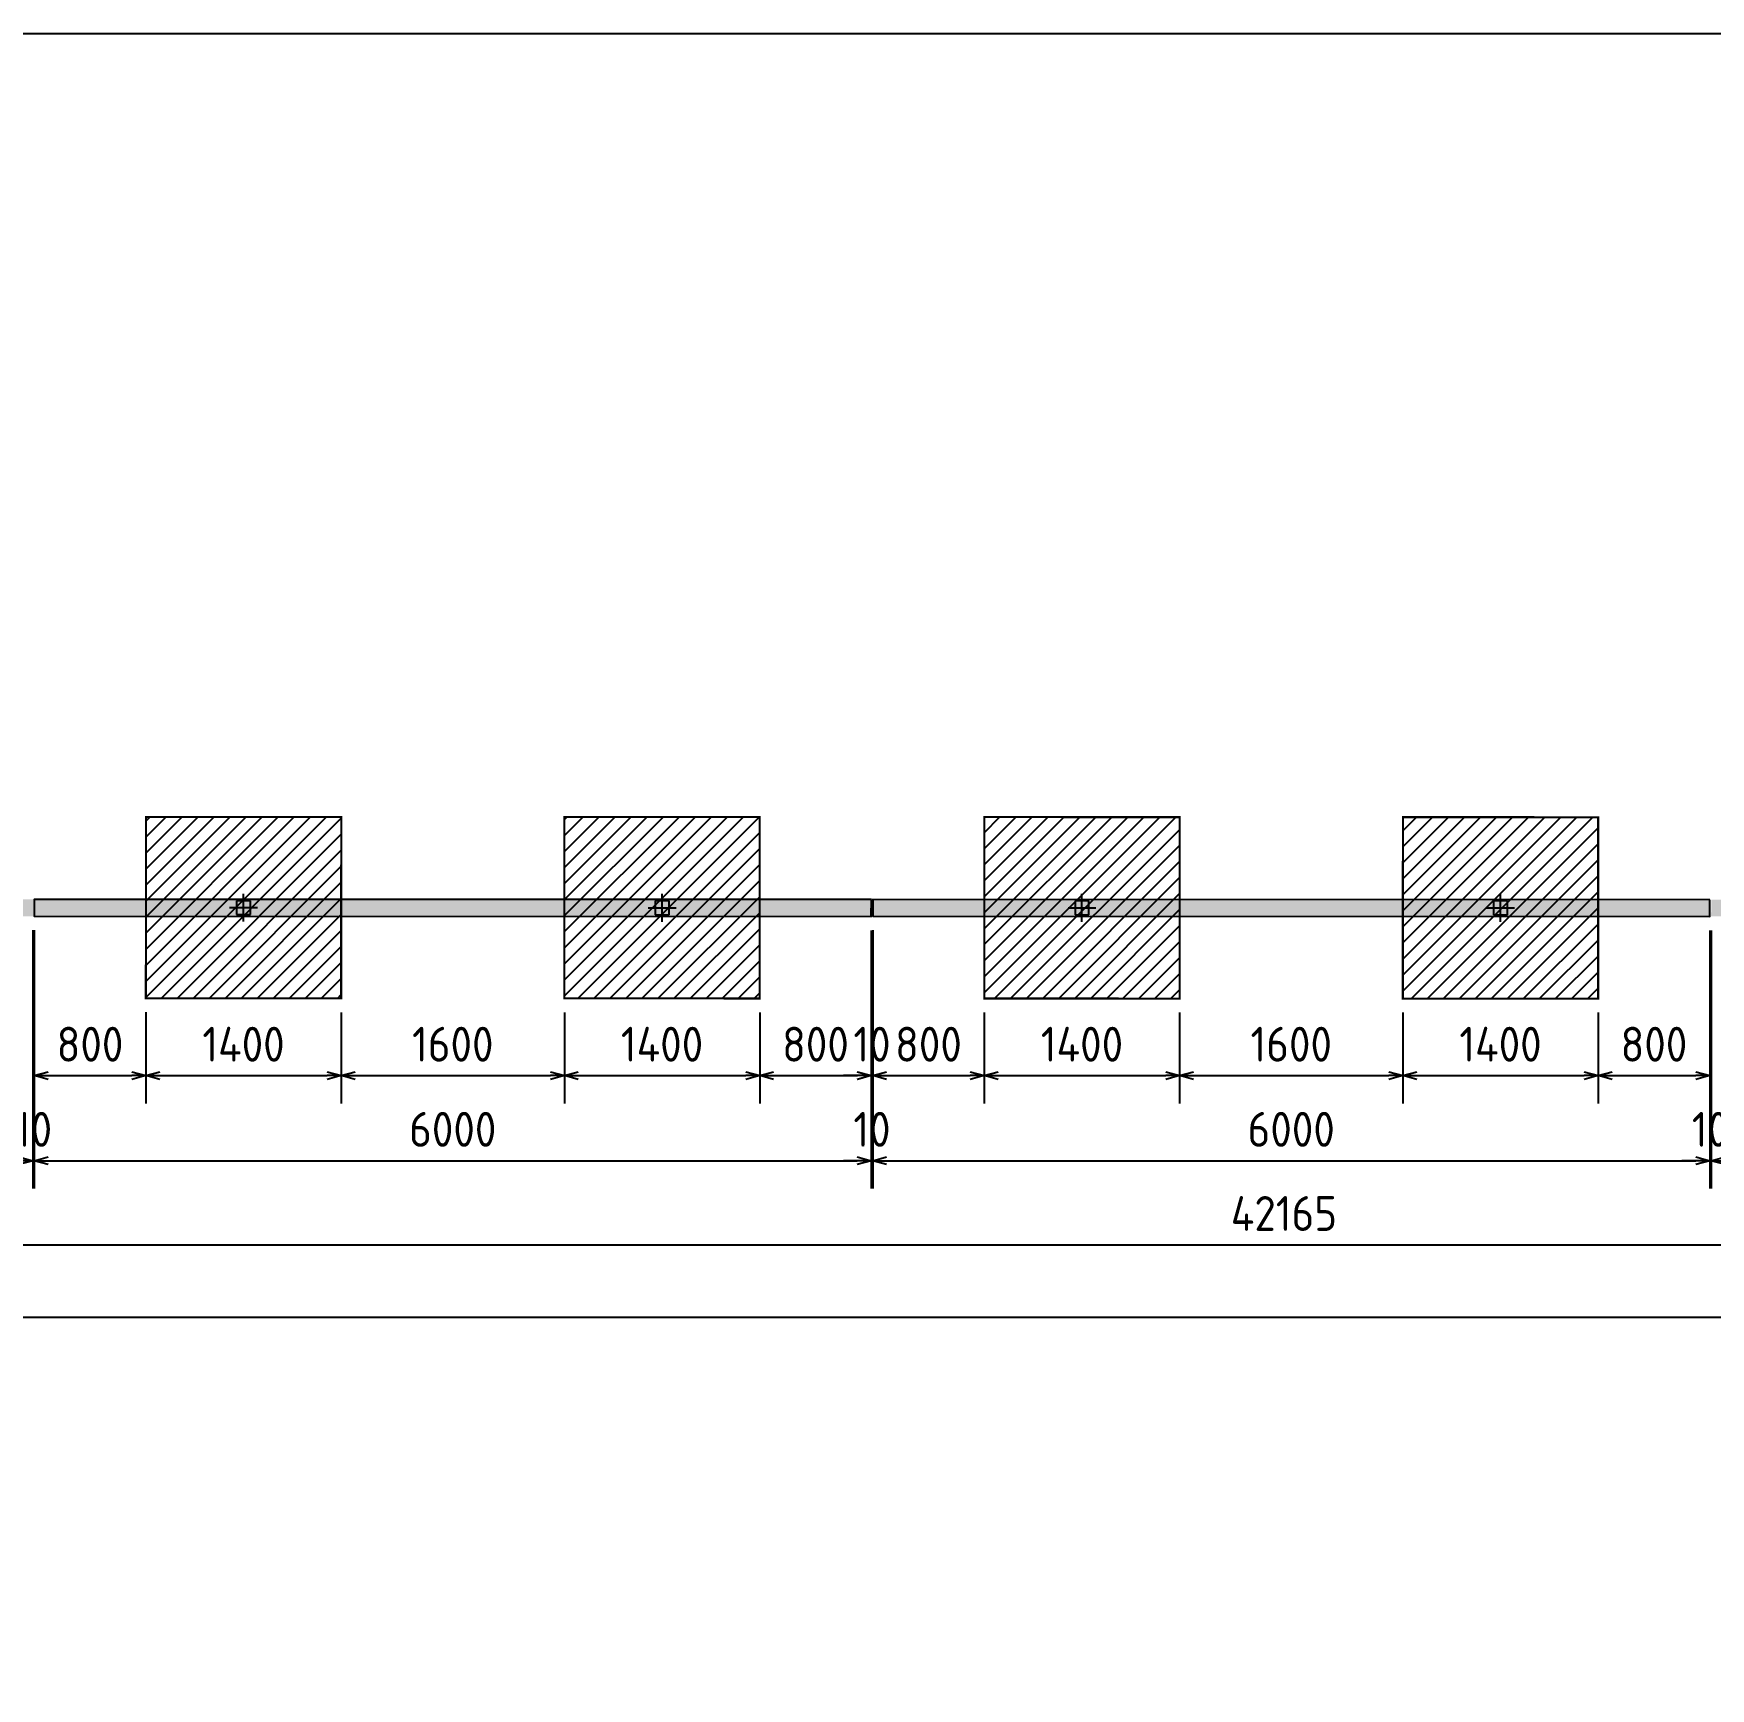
# Model space of a CAD drawing. Header units: centimetres. Extents: x -6122352 to 6876996, y -1694241 to 2592194.
# Drawn here: x 3318395 to 3330415, y 790899 to 802757 of the extents above; entities that cross this region are included whole.
import ezdxf

# ---------------------------------------------------------------- set-up
doc = ezdxf.new("R2010")
doc.units = ezdxf.units.CM
doc.header["$MEASUREMENT"] = 0
doc.header["$PDMODE"] = 66
doc.header["$PDSIZE"] = 100
doc.linetypes.add('CENTER', pattern=[2, 1.25, -0.25, 0.25, -0.25])
doc.layers.get('Defpoints').update_dxf_attribs({"color": 255, "linetype": 'CENTER'})
for name, color, linetype in [('@MI-FOOTINGS', 7, 'Continuous'), ('@MI-TYPE-01', 30, 'Continuous'), ('@MI-TYPE-02', 6, 'Continuous')]:
    doc.layers.add(name, color=color, linetype=linetype)
doc.styles.add('Schueco-BEMSTIL', font='isocpeur.ttf', dxfattribs={"width": 0.9})
doc.dimstyles.new('MI- JWC-TXT-2.5 MM', dxfattribs={"dimscale": 1.5, "dimtxt": 2.5, "dimasz": 1, "dimexe": 2, "dimexo": 1, "dimgap": 1, "dimtad": 1, "dimdec": 0, "dimdsep": 46, "dimtxsty": 'Schueco-BEMSTIL', "dimblk": 'OPEN30', "dimcen": 0, "dimdle": 2, "dimclrd": 140, "dimclre": 8, "dimclrt": 40, "dimadec": 0, "dimazin": 2, "dimtfac": 1, "dimtdec": 0, "dimtix": 1, "dimtmove": 2, "dimatfit": 3, "dimldrblk": 'OPEN', "dimfxl": 2, "dimlwd": -1, "dimlwe": -1, "dimarcsym": 0})

# ---------------------------------------------------------------- blocks, each defined once
blk = doc.blocks.new('T2-FOOTING PLAN')
at = {"layer": '@MI-FOOTINGS', "transparency": 33554679}
h = blk.add_hatch(dxfattribs=at)
h.set_pattern_fill('ANSI31', color=8, scale=650)
h.paths.add_polyline_path([(-700, 650), (700, 650), (700, -650), (-700, -650)])
at = {"layer": '@MI-FOOTINGS', "color": 160, "true_color": 0x3340f0, "const_width": 15}
blk.add_lwpolyline([(-700, 650), (700, 650), (700, -650), (-700, -650)], close=True, dxfattribs=at)
at = {"layer": '@MI-FOOTINGS', "color": 30}
blk.add_point((0, 0), dxfattribs=at)
blk = doc.blocks.new('_Open30')
at = {"color": 0, "linetype": 'ByBlock', "lineweight": -2}
for p, q in [((-1, 0.27), (0, 0)), ((0, 0), (-1, -0.27)), ((0, 0), (-1, 0))]:
    blk.add_line(p, q, dxfattribs=at)
blk = doc.blocks.new('*D1105')
at = {"layer": '@MI-TYPE-02', "color": 8, "transparency": 16777216}
for p, q in [((101280, -77596), (101280, -79448)), ((101290, -77595), (101290, -79448))]:
    blk.add_line(p, q, dxfattribs=at)
at = {"layer": '@MI-TYPE-02', "color": 140, "transparency": 16777216}
for p, q in [((101180, -79248), (101080, -79248)), ((101280, -79248), (101290, -79248)), ((101390, -79248), (101490, -79248))]:
    blk.add_line(p, q, dxfattribs=at)
at = {"layer": 'Defpoints', "color": 0, "transparency": 16777216}
for p in [(101280, -77496), (101290, -77495), (101290, -79248)]:
    blk.add_point(p, dxfattribs=at)
at = {"layer": '@MI-TYPE-02', "color": 140, "transparency": 16777216, "xscale": 100, "yscale": 100, "zscale": 100}
blk.add_blockref('_Open30', (101280, -79248), dxfattribs=at)
at = {"layer": '@MI-TYPE-02', "color": 140, "transparency": 16777216, "xscale": 100, "yscale": 100, "zscale": 100, "rotation": 180}
blk.add_blockref('_Open30', (101290, -79248), dxfattribs=at)
at = {"layer": '@MI-TYPE-02', "color": 40, "transparency": 16777216, "insert": (101285, -79023), "char_height": 250, "attachment_point": 5, "style": 'Schueco-BEMSTIL'}
blk.add_mtext('10', dxfattribs=at)
blk = doc.blocks.new('_Open')
at = {"color": 0, "linetype": 'ByBlock', "lineweight": -2}
for p, q in [((-1, 0.2), (0, 0)), ((-1, -0.2), (0, 0)), ((0, 0), (-1, 0))]:
    blk.add_line(p, q, dxfattribs=at)
blk = doc.blocks.new('*D1106')
at = {"layer": '@MI-TYPE-02', "color": 8, "transparency": 16777216}
for p, q in [((101290, -77595), (101290, -79448)), ((107290, -77597), (107290, -79448))]:
    blk.add_line(p, q, dxfattribs=at)
at = {"layer": '@MI-TYPE-02', "color": 140, "transparency": 16777216}
blk.add_line((101390, -79248), (107190, -79248), dxfattribs=at)
at = {"layer": 'Defpoints', "color": 0, "transparency": 16777216}
for p in [(101290, -77495), (107290, -77497), (107290, -79248)]:
    blk.add_point(p, dxfattribs=at)
at = {"layer": '@MI-TYPE-02', "color": 140, "transparency": 16777216, "xscale": 100, "yscale": 100, "zscale": 100, "rotation": 180}
blk.add_blockref('_Open30', (101290, -79248), dxfattribs=at)
at = {"layer": '@MI-TYPE-02', "color": 140, "transparency": 16777216, "xscale": 100, "yscale": 100, "zscale": 100}
blk.add_blockref('_Open30', (107290, -79248), dxfattribs=at)
at = {"layer": '@MI-TYPE-02', "color": 40, "transparency": 16777216, "insert": (104290, -79023), "char_height": 250, "attachment_point": 5, "style": 'Schueco-BEMSTIL'}
blk.add_mtext('6000', dxfattribs=at)
blk = doc.blocks.new('*D1107')
at = {"layer": '@MI-TYPE-02', "color": 8, "transparency": 16777216}
for p, q in [((107290, -77597), (107290, -79448)), ((107300, -77596), (107300, -79448))]:
    blk.add_line(p, q, dxfattribs=at)
at = {"layer": '@MI-TYPE-02', "color": 140, "transparency": 16777216}
for p, q in [((107190, -79248), (107090, -79248)), ((107290, -79248), (107300, -79248)), ((107400, -79248), (107500, -79248))]:
    blk.add_line(p, q, dxfattribs=at)
at = {"layer": 'Defpoints', "color": 0, "transparency": 16777216}
for p in [(107290, -77497), (107300, -77496), (107300, -79248)]:
    blk.add_point(p, dxfattribs=at)
at = {"layer": '@MI-TYPE-02', "color": 140, "transparency": 16777216, "xscale": 100, "yscale": 100, "zscale": 100}
blk.add_blockref('_Open30', (107290, -79248), dxfattribs=at)
at = {"layer": '@MI-TYPE-02', "color": 140, "transparency": 16777216, "xscale": 100, "yscale": 100, "zscale": 100, "rotation": 180}
blk.add_blockref('_Open30', (107300, -79248), dxfattribs=at)
at = {"layer": '@MI-TYPE-02', "color": 40, "transparency": 16777216, "insert": (107295, -79023), "char_height": 250, "attachment_point": 5, "style": 'Schueco-BEMSTIL'}
blk.add_mtext('10', dxfattribs=at)
blk = doc.blocks.new('*D1108')
at = {"layer": '@MI-TYPE-02', "color": 8, "transparency": 16777216}
for p, q in [((107300, -77596), (107300, -79448)), ((113300, -77598), (113300, -79448))]:
    blk.add_line(p, q, dxfattribs=at)
at = {"layer": '@MI-TYPE-02', "color": 140, "transparency": 16777216}
blk.add_line((107400, -79248), (113200, -79248), dxfattribs=at)
at = {"layer": 'Defpoints', "color": 0, "transparency": 16777216}
for p in [(107300, -77496), (113300, -77498), (113300, -79248)]:
    blk.add_point(p, dxfattribs=at)
at = {"layer": '@MI-TYPE-02', "color": 140, "transparency": 16777216, "xscale": 100, "yscale": 100, "zscale": 100, "rotation": 180}
blk.add_blockref('_Open30', (107300, -79248), dxfattribs=at)
at = {"layer": '@MI-TYPE-02', "color": 140, "transparency": 16777216, "xscale": 100, "yscale": 100, "zscale": 100}
blk.add_blockref('_Open30', (113300, -79248), dxfattribs=at)
at = {"layer": '@MI-TYPE-02', "color": 40, "transparency": 16777216, "insert": (110300, -79023), "char_height": 250, "attachment_point": 5, "style": 'Schueco-BEMSTIL'}
blk.add_mtext('6000', dxfattribs=at)
blk = doc.blocks.new('*D1109')
at = {"layer": '@MI-TYPE-02', "color": 8, "transparency": 16777216}
for p, q in [((113300, -77598), (113300, -79448)), ((113310, -77597), (113310, -79448))]:
    blk.add_line(p, q, dxfattribs=at)
at = {"layer": '@MI-TYPE-02', "color": 140, "transparency": 16777216}
for p, q in [((113200, -79248), (113100, -79248)), ((113300, -79248), (113310, -79248)), ((113410, -79248), (113510, -79248))]:
    blk.add_line(p, q, dxfattribs=at)
at = {"layer": 'Defpoints', "color": 0, "transparency": 16777216}
for p in [(113300, -77498), (113310, -77497), (113310, -79248)]:
    blk.add_point(p, dxfattribs=at)
at = {"layer": '@MI-TYPE-02', "color": 140, "transparency": 16777216, "xscale": 100, "yscale": 100, "zscale": 100}
blk.add_blockref('_Open30', (113300, -79248), dxfattribs=at)
at = {"layer": '@MI-TYPE-02', "color": 140, "transparency": 16777216, "xscale": 100, "yscale": 100, "zscale": 100, "rotation": 180}
blk.add_blockref('_Open30', (113310, -79248), dxfattribs=at)
at = {"layer": '@MI-TYPE-02', "color": 40, "transparency": 16777216, "insert": (113305, -79023), "char_height": 250, "attachment_point": 5, "style": 'Schueco-BEMSTIL'}
blk.add_mtext('10', dxfattribs=at)
blk = doc.blocks.new('*D1095')
at = {"layer": '@MI-TYPE-02', "color": 8, "transparency": 16777216}
for p, q in [((101290, -77595), (101290, -78838)), ((102090, -78184), (102090, -78838))]:
    blk.add_line(p, q, dxfattribs=at)
at = {"layer": '@MI-TYPE-02', "color": 140, "transparency": 16777216}
blk.add_line((101390, -78638), (101990, -78638), dxfattribs=at)
at = {"layer": 'Defpoints', "color": 0, "transparency": 16777216}
for p in [(101290, -77495), (102090, -78084), (102090, -78638)]:
    blk.add_point(p, dxfattribs=at)
at = {"layer": '@MI-TYPE-02', "color": 140, "transparency": 16777216, "xscale": 100, "yscale": 100, "zscale": 100, "rotation": 180}
blk.add_blockref('_Open30', (101290, -78638), dxfattribs=at)
at = {"layer": '@MI-TYPE-02', "color": 140, "transparency": 16777216, "xscale": 100, "yscale": 100, "zscale": 100}
blk.add_blockref('_Open30', (102090, -78638), dxfattribs=at)
at = {"layer": '@MI-TYPE-02', "color": 40, "transparency": 16777216, "insert": (101690, -78413), "char_height": 250, "attachment_point": 5, "style": 'Schueco-BEMSTIL'}
blk.add_mtext('800', dxfattribs=at)
blk = doc.blocks.new('*D1116')
at = {"layer": '@MI-TYPE-02', "color": 8, "transparency": 16777216}
for p, q in [((12925, -751), (12925, -1405)), ((14325, -752), (14325, -1405))]:
    blk.add_line(p, q, dxfattribs=at)
at = {"layer": '@MI-TYPE-02', "color": 140, "transparency": 16777216}
blk.add_line((13025, -1205), (14225, -1205), dxfattribs=at)
at = {"layer": 'Defpoints', "color": 0, "transparency": 16777216}
for p in [(12925, -651), (14325, -652), (14325, -1205)]:
    blk.add_point(p, dxfattribs=at)
at = {"layer": '@MI-TYPE-02', "color": 140, "transparency": 16777216, "xscale": 100, "yscale": 100, "zscale": 100, "rotation": 180}
blk.add_blockref('_Open30', (12925, -1205), dxfattribs=at)
at = {"layer": '@MI-TYPE-02', "color": 140, "transparency": 16777216, "xscale": 100, "yscale": 100, "zscale": 100}
blk.add_blockref('_Open30', (14325, -1205), dxfattribs=at)
at = {"layer": '@MI-TYPE-02', "color": 40, "transparency": 16777216, "insert": (13625, -980), "char_height": 250, "attachment_point": 5, "style": 'Schueco-BEMSTIL'}
blk.add_mtext('1400', dxfattribs=at)
blk = doc.blocks.new('*D1117')
at = {"layer": '@MI-TYPE-02', "color": 8, "transparency": 16777216}
for p, q in [((14325, -752), (14325, -1405)), ((15925, -752), (15925, -1405))]:
    blk.add_line(p, q, dxfattribs=at)
at = {"layer": '@MI-TYPE-02', "color": 140, "transparency": 16777216}
blk.add_line((14425, -1205), (15825, -1205), dxfattribs=at)
at = {"layer": 'Defpoints', "color": 0, "transparency": 16777216}
for p in [(14325, -652), (15925, -652), (15925, -1205)]:
    blk.add_point(p, dxfattribs=at)
at = {"layer": '@MI-TYPE-02', "color": 140, "transparency": 16777216, "xscale": 100, "yscale": 100, "zscale": 100, "rotation": 180}
blk.add_blockref('_Open30', (14325, -1205), dxfattribs=at)
at = {"layer": '@MI-TYPE-02', "color": 140, "transparency": 16777216, "xscale": 100, "yscale": 100, "zscale": 100}
blk.add_blockref('_Open30', (15925, -1205), dxfattribs=at)
at = {"layer": '@MI-TYPE-02', "color": 40, "transparency": 16777216, "insert": (15125, -980), "char_height": 250, "attachment_point": 5, "style": 'Schueco-BEMSTIL'}
blk.add_mtext('1600', dxfattribs=at)
blk = doc.blocks.new('*D1121')
at = {"layer": '@MI-TYPE-02', "color": 8, "transparency": 16777216}
for p, q in [((15925, -752), (15925, -1405)), ((17325, -752), (17325, -1405))]:
    blk.add_line(p, q, dxfattribs=at)
at = {"layer": '@MI-TYPE-02', "color": 140, "transparency": 16777216}
blk.add_line((16025, -1205), (17225, -1205), dxfattribs=at)
at = {"layer": 'Defpoints', "color": 0, "transparency": 16777216}
for p in [(15925, -652), (17325, -652), (17325, -1205)]:
    blk.add_point(p, dxfattribs=at)
at = {"layer": '@MI-TYPE-02', "color": 140, "transparency": 16777216, "xscale": 100, "yscale": 100, "zscale": 100, "rotation": 180}
blk.add_blockref('_Open30', (15925, -1205), dxfattribs=at)
at = {"layer": '@MI-TYPE-02', "color": 140, "transparency": 16777216, "xscale": 100, "yscale": 100, "zscale": 100}
blk.add_blockref('_Open30', (17325, -1205), dxfattribs=at)
at = {"layer": '@MI-TYPE-02', "color": 40, "transparency": 16777216, "insert": (16625, -980), "char_height": 250, "attachment_point": 5, "style": 'Schueco-BEMSTIL'}
blk.add_mtext('1400', dxfattribs=at)
blk = doc.blocks.new('*D1438')
at = {"layer": '@MI-TYPE-02', "color": 8, "transparency": 16777216}
for p, q in [((18125, -164), (18125, -1405)), ((17325, -752), (17325, -1405))]:
    blk.add_line(p, q, dxfattribs=at)
at = {"layer": '@MI-TYPE-02', "color": 140, "transparency": 16777216}
blk.add_line((17425, -1205), (18025, -1205), dxfattribs=at)
at = {"layer": 'Defpoints', "color": 0, "transparency": 16777216}
for p in [(18125, -64), (17325, -652), (18125, -1205)]:
    blk.add_point(p, dxfattribs=at)
at = {"layer": '@MI-TYPE-02', "color": 140, "transparency": 16777216, "xscale": 100, "yscale": 100, "zscale": 100, "rotation": 180}
blk.add_blockref('_Open30', (17325, -1205), dxfattribs=at)
at = {"layer": '@MI-TYPE-02', "color": 140, "transparency": 16777216, "xscale": 100, "yscale": 100, "zscale": 100}
blk.add_blockref('_Open30', (18125, -1205), dxfattribs=at)
at = {"layer": '@MI-TYPE-02', "color": 40, "transparency": 16777216, "insert": (17725, -980), "char_height": 250, "attachment_point": 5, "style": 'Schueco-BEMSTIL'}
blk.add_mtext('800', dxfattribs=at)
blk = doc.blocks.new('*D1096')
at = {"layer": '@MI-TYPE-02', "color": 8, "transparency": 16777216}
for p, q in [((107290, -77597), (107290, -78838)), ((107300, -77596), (107300, -78838))]:
    blk.add_line(p, q, dxfattribs=at)
at = {"layer": '@MI-TYPE-02', "color": 140, "transparency": 16777216}
for p, q in [((107190, -78638), (107090, -78638)), ((107290, -78638), (107300, -78638)), ((107400, -78638), (107500, -78638))]:
    blk.add_line(p, q, dxfattribs=at)
at = {"layer": 'Defpoints', "color": 0, "transparency": 16777216}
for p in [(107290, -77497), (107300, -77496), (107300, -78638)]:
    blk.add_point(p, dxfattribs=at)
at = {"layer": '@MI-TYPE-02', "color": 140, "transparency": 16777216, "xscale": 100, "yscale": 100, "zscale": 100}
blk.add_blockref('_Open30', (107290, -78638), dxfattribs=at)
at = {"layer": '@MI-TYPE-02', "color": 140, "transparency": 16777216, "xscale": 100, "yscale": 100, "zscale": 100, "rotation": 180}
blk.add_blockref('_Open30', (107300, -78638), dxfattribs=at)
at = {"layer": '@MI-TYPE-02', "color": 40, "transparency": 16777216, "insert": (107295, -78413), "char_height": 250, "attachment_point": 5, "style": 'Schueco-BEMSTIL'}
blk.add_mtext('10', dxfattribs=at)
blk = doc.blocks.new('*D1097')
at = {"layer": '@MI-TYPE-02', "color": 8, "transparency": 16777216}
for p, q in [((107300, -77596), (107300, -78838)), ((108100, -78186), (108100, -78838))]:
    blk.add_line(p, q, dxfattribs=at)
at = {"layer": '@MI-TYPE-02', "color": 140, "transparency": 16777216}
blk.add_line((107400, -78638), (108000, -78638), dxfattribs=at)
at = {"layer": 'Defpoints', "color": 0, "transparency": 16777216}
for p in [(107300, -77496), (108100, -78086), (108100, -78638)]:
    blk.add_point(p, dxfattribs=at)
at = {"layer": '@MI-TYPE-02', "color": 140, "transparency": 16777216, "xscale": 100, "yscale": 100, "zscale": 100, "rotation": 180}
blk.add_blockref('_Open30', (107300, -78638), dxfattribs=at)
at = {"layer": '@MI-TYPE-02', "color": 140, "transparency": 16777216, "xscale": 100, "yscale": 100, "zscale": 100}
blk.add_blockref('_Open30', (108100, -78638), dxfattribs=at)
at = {"layer": '@MI-TYPE-02', "color": 40, "transparency": 16777216, "insert": (107700, -78413), "char_height": 250, "attachment_point": 5, "style": 'Schueco-BEMSTIL'}
blk.add_mtext('800', dxfattribs=at)
blk = doc.blocks.new('*D1122')
at = {"layer": '@MI-TYPE-02', "color": 8, "transparency": 16777216}
for p, q in [((18935, -753), (18935, -1405)), ((20335, -753), (20335, -1405))]:
    blk.add_line(p, q, dxfattribs=at)
at = {"layer": '@MI-TYPE-02', "color": 140, "transparency": 16777216}
blk.add_line((19035, -1205), (20235, -1205), dxfattribs=at)
at = {"layer": 'Defpoints', "color": 0, "transparency": 16777216}
for p in [(18935, -653), (20335, -653), (20335, -1205)]:
    blk.add_point(p, dxfattribs=at)
at = {"layer": '@MI-TYPE-02', "color": 140, "transparency": 16777216, "xscale": 100, "yscale": 100, "zscale": 100, "rotation": 180}
blk.add_blockref('_Open30', (18935, -1205), dxfattribs=at)
at = {"layer": '@MI-TYPE-02', "color": 140, "transparency": 16777216, "xscale": 100, "yscale": 100, "zscale": 100}
blk.add_blockref('_Open30', (20335, -1205), dxfattribs=at)
at = {"layer": '@MI-TYPE-02', "color": 40, "transparency": 16777216, "insert": (19635, -980), "char_height": 250, "attachment_point": 5, "style": 'Schueco-BEMSTIL'}
blk.add_mtext('1400', dxfattribs=at)
blk = doc.blocks.new('*D1123')
at = {"layer": '@MI-TYPE-02', "color": 8, "transparency": 16777216}
for p, q in [((20335, -753), (20335, -1405)), ((21935, -753), (21935, -1405))]:
    blk.add_line(p, q, dxfattribs=at)
at = {"layer": '@MI-TYPE-02', "color": 140, "transparency": 16777216}
blk.add_line((20435, -1205), (21835, -1205), dxfattribs=at)
at = {"layer": 'Defpoints', "color": 0, "transparency": 16777216}
for p in [(20335, -653), (21935, -653), (21935, -1205)]:
    blk.add_point(p, dxfattribs=at)
at = {"layer": '@MI-TYPE-02', "color": 140, "transparency": 16777216, "xscale": 100, "yscale": 100, "zscale": 100, "rotation": 180}
blk.add_blockref('_Open30', (20335, -1205), dxfattribs=at)
at = {"layer": '@MI-TYPE-02', "color": 140, "transparency": 16777216, "xscale": 100, "yscale": 100, "zscale": 100}
blk.add_blockref('_Open30', (21935, -1205), dxfattribs=at)
at = {"layer": '@MI-TYPE-02', "color": 40, "transparency": 16777216, "insert": (21135, -980), "char_height": 250, "attachment_point": 5, "style": 'Schueco-BEMSTIL'}
blk.add_mtext('1600', dxfattribs=at)
blk = doc.blocks.new('*D1124')
at = {"layer": '@MI-TYPE-02', "color": 8, "transparency": 16777216}
for p, q in [((21935, -753), (21935, -1405)), ((23335, -753), (23335, -1405))]:
    blk.add_line(p, q, dxfattribs=at)
at = {"layer": '@MI-TYPE-02', "color": 140, "transparency": 16777216}
blk.add_line((22035, -1205), (23235, -1205), dxfattribs=at)
at = {"layer": 'Defpoints', "color": 0, "transparency": 16777216}
for p in [(21935, -653), (23335, -653), (23335, -1205)]:
    blk.add_point(p, dxfattribs=at)
at = {"layer": '@MI-TYPE-02', "color": 140, "transparency": 16777216, "xscale": 100, "yscale": 100, "zscale": 100, "rotation": 180}
blk.add_blockref('_Open30', (21935, -1205), dxfattribs=at)
at = {"layer": '@MI-TYPE-02', "color": 140, "transparency": 16777216, "xscale": 100, "yscale": 100, "zscale": 100}
blk.add_blockref('_Open30', (23335, -1205), dxfattribs=at)
at = {"layer": '@MI-TYPE-02', "color": 40, "transparency": 16777216, "insert": (22635, -980), "char_height": 250, "attachment_point": 5, "style": 'Schueco-BEMSTIL'}
blk.add_mtext('1400', dxfattribs=at)
blk = doc.blocks.new('*D1437')
at = {"layer": '@MI-TYPE-02', "color": 8, "transparency": 16777216}
for p, q in [((24135, -165), (24135, -1405)), ((23335, -753), (23335, -1405))]:
    blk.add_line(p, q, dxfattribs=at)
at = {"layer": '@MI-TYPE-02', "color": 140, "transparency": 16777216}
blk.add_line((23435, -1205), (24035, -1205), dxfattribs=at)
at = {"layer": 'Defpoints', "color": 0, "transparency": 16777216}
for p in [(24135, -65), (23335, -653), (24135, -1205)]:
    blk.add_point(p, dxfattribs=at)
at = {"layer": '@MI-TYPE-02', "color": 140, "transparency": 16777216, "xscale": 100, "yscale": 100, "zscale": 100, "rotation": 180}
blk.add_blockref('_Open30', (23335, -1205), dxfattribs=at)
at = {"layer": '@MI-TYPE-02', "color": 140, "transparency": 16777216, "xscale": 100, "yscale": 100, "zscale": 100}
blk.add_blockref('_Open30', (24135, -1205), dxfattribs=at)
at = {"layer": '@MI-TYPE-02', "color": 40, "transparency": 16777216, "insert": (23735, -980), "char_height": 250, "attachment_point": 5, "style": 'Schueco-BEMSTIL'}
blk.add_mtext('800', dxfattribs=at)
blk = doc.blocks.new('*D1101')
at = {"layer": '@MI-TYPE-02', "color": 8, "transparency": 16777216}
for p, q in [((89165, -77593), (89165, -80051)), ((131330, -77602), (131330, -80051))]:
    blk.add_line(p, q, dxfattribs=at)
at = {"layer": '@MI-TYPE-02', "color": 140, "transparency": 16777216}
blk.add_line((89265, -79851), (131230, -79851), dxfattribs=at)
at = {"layer": 'Defpoints', "color": 0, "transparency": 16777216}
for p in [(89165, -77493), (131330, -77502), (131330, -79851)]:
    blk.add_point(p, dxfattribs=at)
at = {"layer": '@MI-TYPE-02', "color": 140, "transparency": 16777216, "xscale": 100, "yscale": 100, "zscale": 100, "rotation": 180}
blk.add_blockref('_Open30', (89165, -79851), dxfattribs=at)
at = {"layer": '@MI-TYPE-02', "color": 140, "transparency": 16777216, "xscale": 100, "yscale": 100, "zscale": 100}
blk.add_blockref('_Open30', (131330, -79851), dxfattribs=at)
at = {"layer": '@MI-TYPE-02', "color": 40, "transparency": 16777216, "insert": (110248, -79626), "char_height": 250, "attachment_point": 5, "style": 'Schueco-BEMSTIL'}
blk.add_mtext('42165', dxfattribs=at)
blk = doc.blocks.new('*D1715')
at = {"layer": '@MI-TYPE-01', "color": 8, "transparency": 16777216}
for p, q in [((3306275, 796385), (3306275, 793458)), ((3432917, 796378), (3432917, 793458))]:
    blk.add_line(p, q, dxfattribs=at)
at = {"layer": '@MI-TYPE-01', "color": 140, "transparency": 16777216}
blk.add_line((3306325, 793558), (3432867, 793558), dxfattribs=at)
at = {"layer": 'Defpoints', "color": 0, "transparency": 16777216}
for p in [(3306275, 796435), (3432917, 796428), (3432917, 793558)]:
    blk.add_point(p, dxfattribs=at)
at = {"layer": '@MI-TYPE-01', "color": 140, "transparency": 16777216, "xscale": 50, "yscale": 50, "zscale": 50, "rotation": 180}
blk.add_blockref('_Open30', (3306275, 793558), dxfattribs=at)
at = {"layer": '@MI-TYPE-01', "color": 140, "transparency": 16777216, "xscale": 50, "yscale": 50, "zscale": 50}
blk.add_blockref('_Open30', (3432917, 793558), dxfattribs=at)
at = {"layer": '@MI-TYPE-01', "color": 40, "transparency": 16777216, "insert": (3369596, 793670), "char_height": 125, "attachment_point": 5, "style": 'Schueco-BEMSTIL'}
blk.add_mtext('126642', dxfattribs=at)
blk = doc.blocks.new('G6-REAR PARTITON LEFT END')
at = {"layer": '@MI-TYPE-02'}
h = blk.add_hatch(color=256, dxfattribs=at)
h.dxf.hatch_style = 1
h.paths.add_polyline_path([(42165.2, 51.3), (36165.3, 53.5), (36164.8, -66.5), (42164.7, -68.7)])
h.paths.add_polyline_path([(36155.3, 52.4), (30155.3, 54.6), (30154.9, -65.4), (36154.8, -67.6)])
h.paths.add_polyline_path([(30145.3, 53.6), (24145.4, 55.8), (24144.9, -64.2), (30144.9, -66.4)])
h.paths.add_polyline_path([(24135.4, 54.6), (18135.5, 56.8), (18135, -63.2), (24134.9, -65.4)])
h.paths.add_polyline_path([(18125.5, 55.9), (12125.5, 58.1), (12125.1, -61.9), (18125, -64.1)])
h.paths.add_polyline_path([(12115.6, 57.3), (6115.6, 59.5), (6115.2, -60.5), (12115.1, -62.7)])
h.paths.add_polyline_path([(6105.6, 58.4), (0.2, 60), (-0.2, -60), (6105.2, -61.6)])
for points in [[(18125.5, 55.9), (12125.5, 58.1), (12125.1, -61.9), (18125, -64.1)], [(24135.4, 54.6), (18135.5, 56.8), (18135, -63.2), (24134.9, -65.4)]]:
    blk.add_lwpolyline(points, close=True, dxfattribs=at)
at = {"layer": '@MI-FOOTINGS', "rotation": 359.9898439714545}
for p in [(13625.3, -1.5), (16625.3, -2), (19635.2, -2.7), (22635.2, -3.3)]:
    blk.add_blockref('T2-FOOTING PLAN', p, dxfattribs=at)
at = {"layer": '@MI-TYPE-02'}
for base, p1, p2, picture, middle in [((42164.9, -2418.4), (0, -60), (42164.9, -68.7), '*D1101', (21082.5, -2193.4)), ((12125.1, -1814.9), (12115.1, -62.7), (12125.1, -61.9), '*D1105', (12120.1, -1589.9)), ((18125, -1814.9), (12125.1, -61.9), (18125, -64.1), '*D1106', (15125, -1589.9)), ((12925.2, -1204.9), (12125.1, -61.9), (12925.2, -651.3), '*D1095', (12525.1, -979.9)), ((18135, -1814.9), (18125, -64.1), (18135, -63.2), '*D1107', (18130, -1589.9)), ((18135, -1204.9), (18125, -64.1), (18135, -63.2), '*D1096', (18130, -979.9)), ((24134.9, -1814.9), (18135, -63.2), (24134.9, -65.4), '*D1108', (21135, -1589.9)), ((18935.1, -1204.9), (18135, -63.2), (18935.1, -652.6), '*D1097', (18535, -979.9)), ((24144.9, -1814.9), (24134.9, -65.4), (24144.9, -64.2), '*D1109', (24139.9, -1589.9))]:
    dim = blk.add_linear_dim(base=base, p1=p1, p2=p2, dimstyle='MI- JWC-TXT-2.5 MM', dxfattribs=at)
    dim.commit()
    dim.dimension.update_dxf_attribs({"geometry": picture, "text_midpoint": middle, "insert": (-89165.2, 77433)})
for base, p1, p2, picture, middle in [((18125, -1204.9), (17325.2, -652.1), (18125, -64.1), '*D1438', (17725.1, -979.9)), ((24134.9, -1204.9), (23335.1, -653.4), (24134.9, -65.4), '*D1437', (23735, -979.9)), ((14325.2, -1204.9), (12925.2, -651.3), (14325.2, -651.6), '*D1116', (13625.2, -979.9)), ((15925.2, -1204.9), (14325.2, -651.6), (15925.2, -651.9), '*D1117', (15125.2, -979.9)), ((17325.2, -1204.9), (15925.2, -651.9), (17325.2, -652.1), '*D1121', (16625.2, -979.9)), ((20335.1, -1204.9), (18935.1, -652.6), (20335.1, -652.9), '*D1122', (19635.1, -979.9)), ((21935.1, -1204.9), (20335.1, -652.9), (21935.1, -653.1), '*D1123', (21135.1, -979.9)), ((23335.1, -1204.9), (21935.1, -653.1), (23335.1, -653.4), '*D1124', (22635.1, -979.9))]:
    dim = blk.add_linear_dim(base=base, p1=p1, p2=p2, dimstyle='MI- JWC-TXT-2.5 MM', dxfattribs=at)
    dim.commit()
    dim.dimension.update_dxf_attribs({"geometry": picture, "text_midpoint": middle})

msp = doc.modelspace()

# ---------------------------------------------------------------- linework, layer by layer
msp.add_lwpolyline([(3278170.28592, 802757.28808), (3588252.33865, 802757.28808), (3588252.33865, 779039.77254), (3278170.28592, 779039.77254)], close=True)

# ---------------------------------------------------------------- block references
at = {"layer": '@MI-TYPE-02'}
msp.add_blockref('G6-REAR PARTITON LEFT END', (3306275.4067, 796495.02016), dxfattribs=at)

# ---------------------------------------------------------------- dimensions: what is measured, and where the dimension line sits
at = {"layer": '@MI-TYPE-01'}
dim = msp.add_linear_dim(base=(3432917.48639, 793557.9972), p1=(3306275.17218, 796435.02061), p2=(3432917.48639, 796428.17474), dimstyle='MI- JWC-TXT-2.5 MM', dxfattribs=at)
dim.commit()
dim.dimension.update_dxf_attribs({"geometry": '*D1715', "text_midpoint": (3369596.32928, 793670.4972)})

doc.saveas('drawing.dxf')
